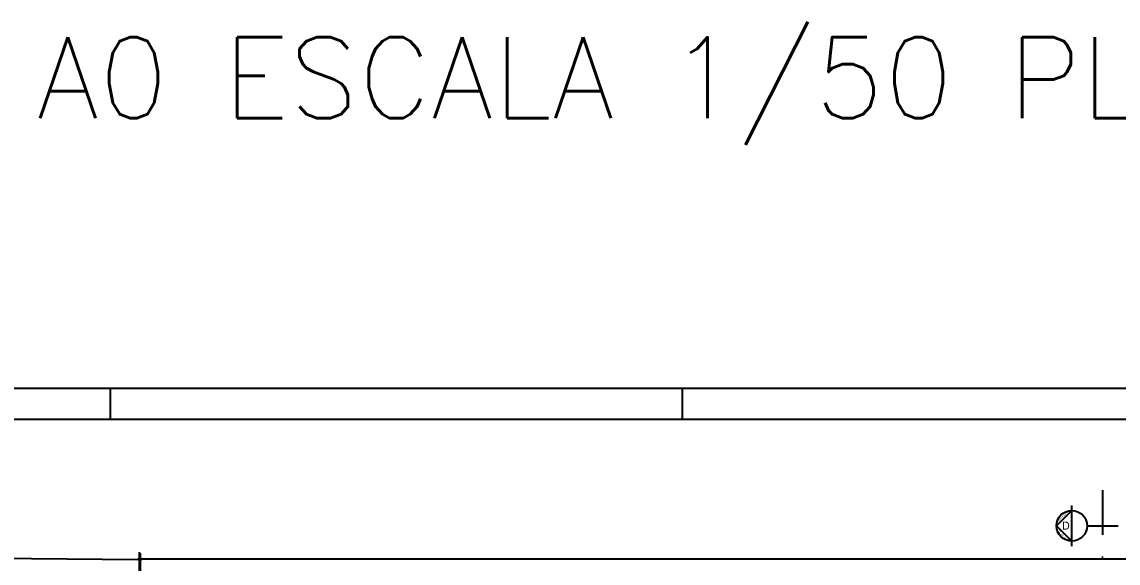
# Model space of a CAD drawing. Header units: inches. Extents: x 580771 to 672494, y 7715997 to 7829530.
# Drawn here: x 651962 to 653681, y 7729116 to 7729964 of the extents above; entities that cross this region are included whole.
import ezdxf

# ---------------------------------------------------------------- set-up
doc = ezdxf.new("R2010")
doc.units = ezdxf.units.IN
doc.header["$MEASUREMENT"] = 0
doc.header["$PDMODE"] = 2
doc.linetypes.add('DASHDOTX2', pattern=[2, 1, -0.5, 0, -0.5])
for name, color, linetype in [('04', 4, 'Continuous'), ('1-ARQ-A', 1, 'Continuous'), ('1-ARQ-D', 4, 'Continuous'), ('NIVEL', 2, 'Continuous'), ('P02', 2, 'Continuous'), ('SIMBOLOS', 2, 'Continuous')]:
    doc.layers.add(name, color=color, linetype=linetype)
doc.styles.add('R80E50', font='romans.shx', dxfattribs={"height": 10})
doc.styles.add('ROMANS', font='romans', dxfattribs={"height": 0.2})
doc.dimstyles.new('ARQ50', dxfattribs={"dimscale": 50, "dimtxt": 10, "dimasz": 0.1, "dimexe": 0.2, "dimexo": 0.2, "dimgap": 0.1, "dimtad": 1, "dimdec": 0, "dimzin": 12, "dimdsep": 46, "dimtxsty": 'R80E50', "dimblk1": 'DOT', "dimblk2": 'DOT', "dimsah": 1, "dimcen": 0.4, "dimclrd": 15, "dimclre": 15, "dimclrt": 3, "dimadec": 0, "dimazin": 0, "dimtfac": 1, "dimtdec": 0, "dimtmove": 2, "dimatfit": 3, "dimldrblk": 'DOT', "dimfxl": 0.2, "dimtolj": 1, "dimtzin": 12, "dimarcsym": 0})

# ---------------------------------------------------------------- blocks, each defined once
blk = doc.blocks.new('A0')
at = {"color": 0}
blk.add_lwpolyline([(2.5, 1), (2.5, 83.1), (117.9, 83.1), (117.9, 1)], close=True, dxfattribs=at)
at = {"layer": 'P02'}
blk.add_lwpolyline([(0, 0), (0, 84.1), (118.9, 84.1), (118.9, 0)], close=True, dxfattribs=at)
for points in [[(26.4, 84.1), (26.4, 83.1)], [(44.9, 84.1), (44.9, 83.1)]]:
    blk.add_lwpolyline(points, dxfattribs=at)
blk = doc.blocks.new('*X22')
at = {"color": 0}
for p, q in [((2438.54, -1022.4), (2438.54, -1022.4)), ((2438.68, -1022.54), (2438.68, -1022.54)), ((2439.25, -1022.15), (2439.25, -1022.15)), ((2440.33, -1022.9), (2440.33, -1022.9)), ((2440.34, -1022.13), (2440.34, -1022.13)), ((2440.67, -1022.35), (2440.67, -1022.35)), ((2441.09, -1021.83), (2441.09, -1021.83)), ((2441.3, -1022.16), (2441.3, -1022.16)), ((2442.83, -1022.13), (2442.83, -1022.13)), ((2443.17, -1022.34), (2443.17, -1022.34)), ((2443.46, -1022.08), (2443.46, -1022.08)), ((2444.48, -1022.88), (2444.48, -1022.88)), ((2444.99, -1022.5), (2444.99, -1022.5)), ((2445.13, -1022.64), (2445.13, -1022.64)), ((2445.66, -1022.34), (2445.66, -1022.34)), ((2446.64, -1022.8), (2446.64, -1022.8)), ((2430.48, -1031.24), (2430.48, -1031.24)), ((2430.8, -1030.38), (2430.8, -1030.38)), ((2431.11, -1029.98), (2431.11, -1029.98)), ((2431.14, -1031.16), (2431.14, -1031.16)), ((2431.16, -1031.52), (2431.16, -1031.52)), ((2431.37, -1029.15), (2431.37, -1029.15)), ((2431.43, -1030.42), (2431.43, -1030.42)), ((2431.48, -1029.04), (2431.48, -1029.04)), ((2431.58, -1030.56), (2431.58, -1030.56)), ((2431.9, -1028.98), (2431.9, -1028.98)), ((2432.02, -1027.7), (2432.02, -1027.7)), ((2432.02, -1031.16), (2432.02, -1031.16)), ((2432.07, -1029.24), (2432.07, -1029.24)), ((2432.12, -1030.78), (2432.12, -1030.78)), ((2432.2, -1028.22), (2432.2, -1028.22)), ((2432.22, -1031.01), (2432.22, -1031.01)), ((2432.28, -1031.19), (2432.28, -1031.19)), ((2432.31, -1028.16), (2432.31, -1028.16)), ((2432.34, -1028.35), (2432.34, -1028.35)), ((2432.55, -1028.9), (2432.55, -1028.9)), ((2432.64, -1030.96), (2432.64, -1030.96)), ((2432.65, -1028.37), (2432.65, -1028.37)), ((2432.9, -1026.78), (2432.9, -1026.78)), ((2432.96, -1026.01), (2432.96, -1026.01)), ((2432.96, -1030.16), (2432.96, -1030.16)), ((2433.04, -1028.99), (2433.04, -1028.99)), ((2433.1, -1026.87), (2433.1, -1026.87)), ((2433.11, -1026.15), (2433.11, -1026.15)), ((2433.15, -1028.41), (2433.15, -1028.41)), ((2433.2, -1029.95), (2433.2, -1029.95)), ((2433.22, -1027.14), (2433.22, -1027.14)), ((2433.29, -1030.38), (2433.29, -1030.38)), ((2433.32, -1026.73), (2433.32, -1026.73)), ((2433.64, -1028.75), (2433.64, -1028.75)), ((2433.81, -1026.78), (2433.81, -1026.78)), ((2433.84, -1029.72), (2433.84, -1029.72)), ((2433.86, -1029.15), (2433.86, -1029.15)), ((2433.97, -1026.64), (2433.97, -1026.64)), ((2434.05, -1028.7), (2434.05, -1028.7)), ((2434.13, -1026.08), (2434.13, -1026.08)), ((2434.16, -1026.15), (2434.16, -1026.15)), ((2434.18, -1027.62), (2434.18, -1027.62)), ((2434.24, -1029.16), (2434.24, -1029.16)), ((2434.32, -1024.52), (2434.32, -1024.52)), ((2434.49, -1026.37), (2434.49, -1026.37)), ((2434.57, -1024.58), (2434.57, -1024.58)), ((2434.6, -1027.51), (2434.6, -1027.51)), ((2434.7, -1028.61), (2434.7, -1028.61)), ((2434.73, -1024.47), (2434.73, -1024.47)), ((2434.75, -1027.65), (2434.75, -1027.65)), ((2434.8, -1028.16), (2434.8, -1028.16)), ((2435.05, -1026.5), (2435.05, -1026.5)), ((2435.06, -1025.14), (2435.06, -1025.14)), ((2435.1, -1025.34), (2435.1, -1025.34)), ((2435.14, -1028.37), (2435.14, -1028.37)), ((2435.15, -1026.88), (2435.15, -1026.88)), ((2435.2, -1028.42), (2435.2, -1028.42)), ((2435.37, -1025.31), (2435.37, -1025.31)), ((2435.38, -1024.38), (2435.38, -1024.38)), ((2435.47, -1026.44), (2435.47, -1026.44)), ((2435.51, -1025.44), (2435.51, -1025.44)), ((2435.71, -1027.14), (2435.71, -1027.14)), ((2436, -1024.14), (2436, -1024.14)), ((2436.12, -1026.36), (2436.12, -1026.36)), ((2436.18, -1024.51), (2436.18, -1024.51)), ((2436.21, -1026.08), (2436.21, -1026.08)), ((2436.23, -1026.05), (2436.23, -1026.05)), ((2436.28, -1023.24), (2436.28, -1023.24)), ((2436.34, -1024.36), (2436.34, -1024.36)), ((2436.47, -1024.24), (2436.47, -1024.24)), ((2436.65, -1026.15), (2436.65, -1026.15)), ((2436.89, -1024.18), (2436.89, -1024.18)), ((2436.91, -1023.13), (2436.91, -1023.13)), ((2436.98, -1023.88), (2436.98, -1023.88)), ((2436.98, -1026.36), (2436.98, -1026.36)), ((2437.21, -1023.72), (2437.21, -1023.72)), ((2437.21, -1026.21), (2437.21, -1026.21)), ((2437.26, -1025.26), (2437.26, -1025.26)), ((2437.54, -1024.1), (2437.54, -1024.1)), ((2437.55, -1025.13), (2437.55, -1025.13)), ((2437.77, -1024.61), (2437.77, -1024.61)), ((2437.92, -1024.74), (2437.92, -1024.74)), ((2438.17, -1022.98), (2438.17, -1022.98)), ((2438.22, -1024.52), (2438.22, -1024.52)), ((2438.49, -1024.14), (2438.49, -1024.14)), ((2438.62, -1023.96), (2438.62, -1023.96)), ((2438.83, -1024.35), (2438.83, -1024.35)), ((2439.04, -1023.9), (2439.04, -1023.9)), ((2439.3, -1023.69), (2439.3, -1023.69)), ((2439.38, -1023.17), (2439.38, -1023.17)), ((2439.4, -1023.12), (2439.4, -1023.12)), ((2439.69, -1023.81), (2439.69, -1023.81)), ((2444, -1023.25), (2444, -1023.25)), ((2444.38, -1023.12), (2444.38, -1023.12)), ((2445.08, -1023.1), (2445.08, -1023.1)), ((2445.5, -1023.05), (2445.5, -1023.05)), ((2445.6, -1023.6), (2445.6, -1023.6)), ((2445.66, -1025.14), (2445.66, -1025.14)), ((2445.82, -1025.08), (2445.82, -1025.08)), ((2445.83, -1023.27), (2445.83, -1023.27)), ((2445.97, -1024.13), (2445.97, -1024.13)), ((2446.15, -1022.96), (2446.15, -1022.96)), ((2446.24, -1025.02), (2446.24, -1025.02)), ((2446.3, -1024.34), (2446.3, -1024.34)), ((2446.61, -1026.13), (2446.61, -1026.13)), ((2446.63, -1024), (2446.63, -1024)), ((2446.69, -1024.35), (2446.69, -1024.35)), ((2446.74, -1025.89), (2446.74, -1025.89)), ((2446.77, -1024.14), (2446.77, -1024.14)), ((2446.87, -1023.11), (2446.87, -1023.11)), ((2446.89, -1024.94), (2446.89, -1024.94)), ((2446.95, -1026.34), (2446.95, -1026.34)), ((2447.47, -1024.78), (2447.47, -1024.78)), ((2447.52, -1025.11), (2447.52, -1025.11)), ((2447.62, -1026.91), (2447.62, -1026.91)), ((2447.65, -1023.61), (2447.65, -1023.61)), ((2447.7, -1025.15), (2447.7, -1025.15)), ((2447.75, -1026.69), (2447.75, -1026.69)), ((2447.97, -1024.8), (2447.97, -1024.8)), ((2448.16, -1027.12), (2448.16, -1027.12)), ((2448.27, -1025.51), (2448.27, -1025.51)), ((2448.39, -1024.74), (2448.39, -1024.74)), ((2448.41, -1025.64), (2448.41, -1025.64)), ((2448.46, -1024.12), (2448.46, -1024.12)), ((2448.71, -1026.77), (2448.71, -1026.77)), ((2448.78, -1024.32), (2448.78, -1024.32)), ((2448.79, -1024.34), (2448.79, -1024.34)), ((2448.83, -1025.86), (2448.83, -1025.86)), ((2448.88, -1027.4), (2448.88, -1027.4)), ((2449.04, -1024.66), (2449.04, -1024.66)), ((2449.1, -1026.12), (2449.1, -1026.12)), ((2449.11, -1026.28), (2449.11, -1026.28)), ((2449.13, -1026.71), (2449.13, -1026.71)), ((2449.44, -1026.34), (2449.44, -1026.34)), ((2449.45, -1028.74), (2449.45, -1028.74)), ((2449.75, -1028.13), (2449.75, -1028.13)), ((2449.78, -1026.63), (2449.78, -1026.63)), ((2449.86, -1025.07), (2449.86, -1025.07)), ((2449.87, -1028.69), (2449.87, -1028.69)), ((2449.91, -1026.61), (2449.91, -1026.61)), ((2449.91, -1027.01), (2449.91, -1027.01)), ((2449.96, -1028.15), (2449.96, -1028.15)), ((2450.01, -1025.11), (2450.01, -1025.11)), ((2450.01, -1029.69), (2450.01, -1029.69)), ((2450.05, -1027.14), (2450.05, -1027.14)), ((2450.09, -1028.34), (2450.09, -1028.34)), ((2450.4, -1030.13), (2450.4, -1030.13)), ((2450.52, -1028.6), (2450.52, -1028.6)), ((2450.66, -1027.11), (2450.66, -1027.11)), ((2450.73, -1030.35), (2450.73, -1030.35)), ((2450.75, -1027.78), (2450.75, -1027.78)), ((2450.87, -1026.49), (2450.87, -1026.49)), ((2450.88, -1025.87), (2450.88, -1025.87)), ((2450.93, -1027.41), (2450.93, -1027.41)), ((2450.98, -1028.95), (2450.98, -1028.95)), ((2451.03, -1030.49), (2451.03, -1030.49)), ((2451.25, -1030.58), (2451.25, -1030.58)), ((2451.28, -1026.43), (2451.28, -1026.43)), ((2451.3, -1029.12), (2451.3, -1029.12)), ((2451.55, -1028.51), (2451.55, -1028.51)), ((2451.6, -1028.46), (2451.6, -1028.46)), ((2451.69, -1028.65), (2451.69, -1028.65)), ((2451.95, -1031.12), (2451.95, -1031.12)), ((2452.02, -1028.41), (2452.02, -1028.41)), ((2452.06, -1028.13), (2452.06, -1028.13)), ((2452.11, -1029.67), (2452.11, -1029.67)), ((2452.16, -1031.21), (2452.16, -1031.21)), ((2452.24, -1028.12), (2452.24, -1028.12)), ((2452.34, -1030.43), (2452.34, -1030.43)), ((2452.39, -1029.28), (2452.39, -1029.28)), ((2452.58, -1028.34), (2452.58, -1028.34)), ((2452.76, -1030.38), (2452.76, -1030.38)), ((2452.89, -1030.13), (2452.89, -1030.13)), ((2453.19, -1030.01), (2453.19, -1030.01)), ((2453.19, -1030.42), (2453.19, -1030.42)), ((2453.22, -1030.34), (2453.22, -1030.34)), ((2453.33, -1030.15), (2453.33, -1030.15)), ((2453.41, -1030.29), (2453.41, -1030.29)), ((2430.13, -1032.31), (2430.13, -1032.31)), ((2430.17, -1033.16), (2430.17, -1033.16)), ((2430.67, -1032.62), (2430.67, -1032.62)), ((2430.81, -1032.76), (2430.81, -1032.76)), ((2431.11, -1032.17), (2431.11, -1032.17)), ((2452.57, -1032.35), (2452.57, -1032.35)), ((2453.08, -1032.41), (2453.08, -1032.41)), ((2453.24, -1031.96), (2453.24, -1031.96)), ((2453.26, -1032.99), (2453.26, -1032.99)), ((2453.49, -1032.35), (2453.49, -1032.35)), ((2453.53, -1032.13), (2453.53, -1032.13)), ((2453.87, -1032.34), (2453.87, -1032.34))]:
    blk.add_line(p, q, dxfattribs=at)
blk = doc.blocks.new('_DOT')
at = {"color": 0, "linetype": 'ByBlock'}
blk.add_line((-0.5, 0), (-1, 0), dxfattribs=at)
at = {"color": 0, "linetype": 'ByBlock', "const_width": 0.5}
blk.add_lwpolyline([(-0.25, 0, 1), (0.25, 0, 1)], format="xyb", close=True, dxfattribs=at)
blk = doc.blocks.new('*D183')
at = {"layer": 'Defpoints', "color": 0, "transparency": 16777216}
for p in [(656219.7, 7729123), (652146, 7729082), (656219.7, 7729077.2)]:
    blk.add_point(p, dxfattribs=at)
at = {"layer": 'NIVEL', "color": 15, "lineweight": -2, "transparency": 16777216}
for p, q in [((652146, 7729092), (652146, 7729133)), ((656219.7, 7729087.2), (656219.7, 7729133)), ((652151, 7729123), (656214.7, 7729123))]:
    blk.add_line(p, q, dxfattribs=at)
at = {"layer": 'NIVEL', "color": 15, "lineweight": -2, "transparency": 16777216, "xscale": 5, "yscale": 5, "zscale": 5, "rotation": 180}
blk.add_blockref('_DOT', (652146, 7729123), dxfattribs=at)
at = {"layer": 'NIVEL', "color": 15, "lineweight": -2, "transparency": 16777216, "xscale": 5, "yscale": 5, "zscale": 5}
blk.add_blockref('_DOT', (656219.7, 7729123), dxfattribs=at)
at = {"layer": 'NIVEL', "color": 3, "transparency": 16777216, "insert": (654182.9, 7729133), "char_height": 10, "attachment_point": 5, "style": 'R80E50'}
blk.add_mtext('\\A1;4074', dxfattribs=at)
blk = doc.blocks.new('*D1582')
at = {"layer": 'Defpoints', "color": 0, "transparency": 16777216}
for p in [(652147.6, 7729121.7), (651250.2, 7729083.1), (652147.2, 7729074.3)]:
    blk.add_point(p, dxfattribs=at)
at = {"layer": 'NIVEL', "color": 15, "lineweight": -2, "transparency": 16777216}
for p, q in [((651250.3, 7729093.1), (651250.8, 7729140.5)), ((651255.7, 7729130.4), (652142.6, 7729121.7)), ((652147.3, 7729084.3), (652147.7, 7729131.7))]:
    blk.add_line(p, q, dxfattribs=at)
at = {"layer": 'NIVEL', "color": 15, "lineweight": -2, "transparency": 16777216, "xscale": 5, "yscale": 5, "zscale": 5}
for p, rotation in [((651250.7, 7729130.5), 179.4399236928117), ((652147.6, 7729121.7), 359.4399236928118)]:
    blk.add_blockref('_DOT', p, dxfattribs=dict(at, rotation=rotation))
at = {"layer": 'NIVEL', "color": 3, "transparency": 16777216, "insert": (651699.3, 7729136.1), "char_height": 10, "attachment_point": 5, "rotation": 359.4399, "style": 'R80E50'}
blk.add_mtext('\\A1;897', dxfattribs=at)

msp = doc.modelspace()

# ---------------------------------------------------------------- linework, layer by layer
at = {"layer": '04', "linetype": 'DASHDOTX2', "ltscale": 70}
msp.add_line((653656.46, 7729230.48), (653656.46, 7727469.058), dxfattribs=at)
at = {"layer": 'SIMBOLOS', "color": 1}
for p, q in [((653608.19, 7729198.587), (653584.19, 7729174.587)), ((653608.19, 7729142.587), (653608.19, 7729206.587)), ((653584.19, 7729174.587), (653608.19, 7729150.587))]:
    msp.add_line(p, q, dxfattribs=at)
at = {"layer": 'SIMBOLOS', "color": 4}
msp.add_line((653632.19, 7729174.464), (653680.73, 7729174.464), dxfattribs=at)
at = {"layer": 'SIMBOLOS', "color": 1}
msp.add_circle((653608.19, 7729174.587), 24, dxfattribs=at)

# ---------------------------------------------------------------- block references
at = {"xscale": 48.51000000000931, "yscale": 48.51000000000931, "zscale": 48.51000000000931}
msp.add_blockref('A0', (650819.194, 7725310.562), dxfattribs=at)
at = {"layer": 'SIMBOLOS', "color": 1, "xscale": 2, "yscale": 2, "zscale": 2, "rotation": 90}
msp.add_blockref('*X22', (651540.689, 7724290.667), dxfattribs=at)

# ---------------------------------------------------------------- texts
at = {"layer": '1-ARQ-A', "color": 3, "insert": (653604.998, 7729168.642), "char_height": 12.5, "width": 273.40311, "attachment_point": 9}
msp.add_mtext('{\\fStylus BT|b0|i0|c0|p34;D}', dxfattribs=at)
at = {"layer": '1-ARQ-D', "linetype": 'Continuous', "lineweight": 0, "style": 'ROMANS'}
msp.add_text('A0 ESCALA 1/50 PLOTAR 1 COPIA', height=126.5625, dxfattribs=at).set_placement((651984.764, 7729813.628))

# ---------------------------------------------------------------- dimensions: what is measured, and where the dimension line sits
at = {"layer": 'NIVEL'}
dim = msp.add_aligned_dim(p1=(651250.245, 7729083.11), p2=(652147.174, 7729074.342), distance=47.361, dimstyle='ARQ50', dxfattribs=at)
dim.commit()
dim.dimension.update_dxf_attribs({"geometry": '*D1582', "text_midpoint": (651699.27, 7729136.084)})
at = {"layer": 'NIVEL', "color": 4}
dim = msp.add_linear_dim(base=(656219.712, 7729122.965), p1=(652146.029, 7729082.042), p2=(656219.712, 7729077.188), dimstyle='ARQ50', dxfattribs=at)
dim.commit()
dim.dimension.update_dxf_attribs({"geometry": '*D183', "text_midpoint": (654182.87, 7729132.965)})

doc.saveas('drawing.dxf')
